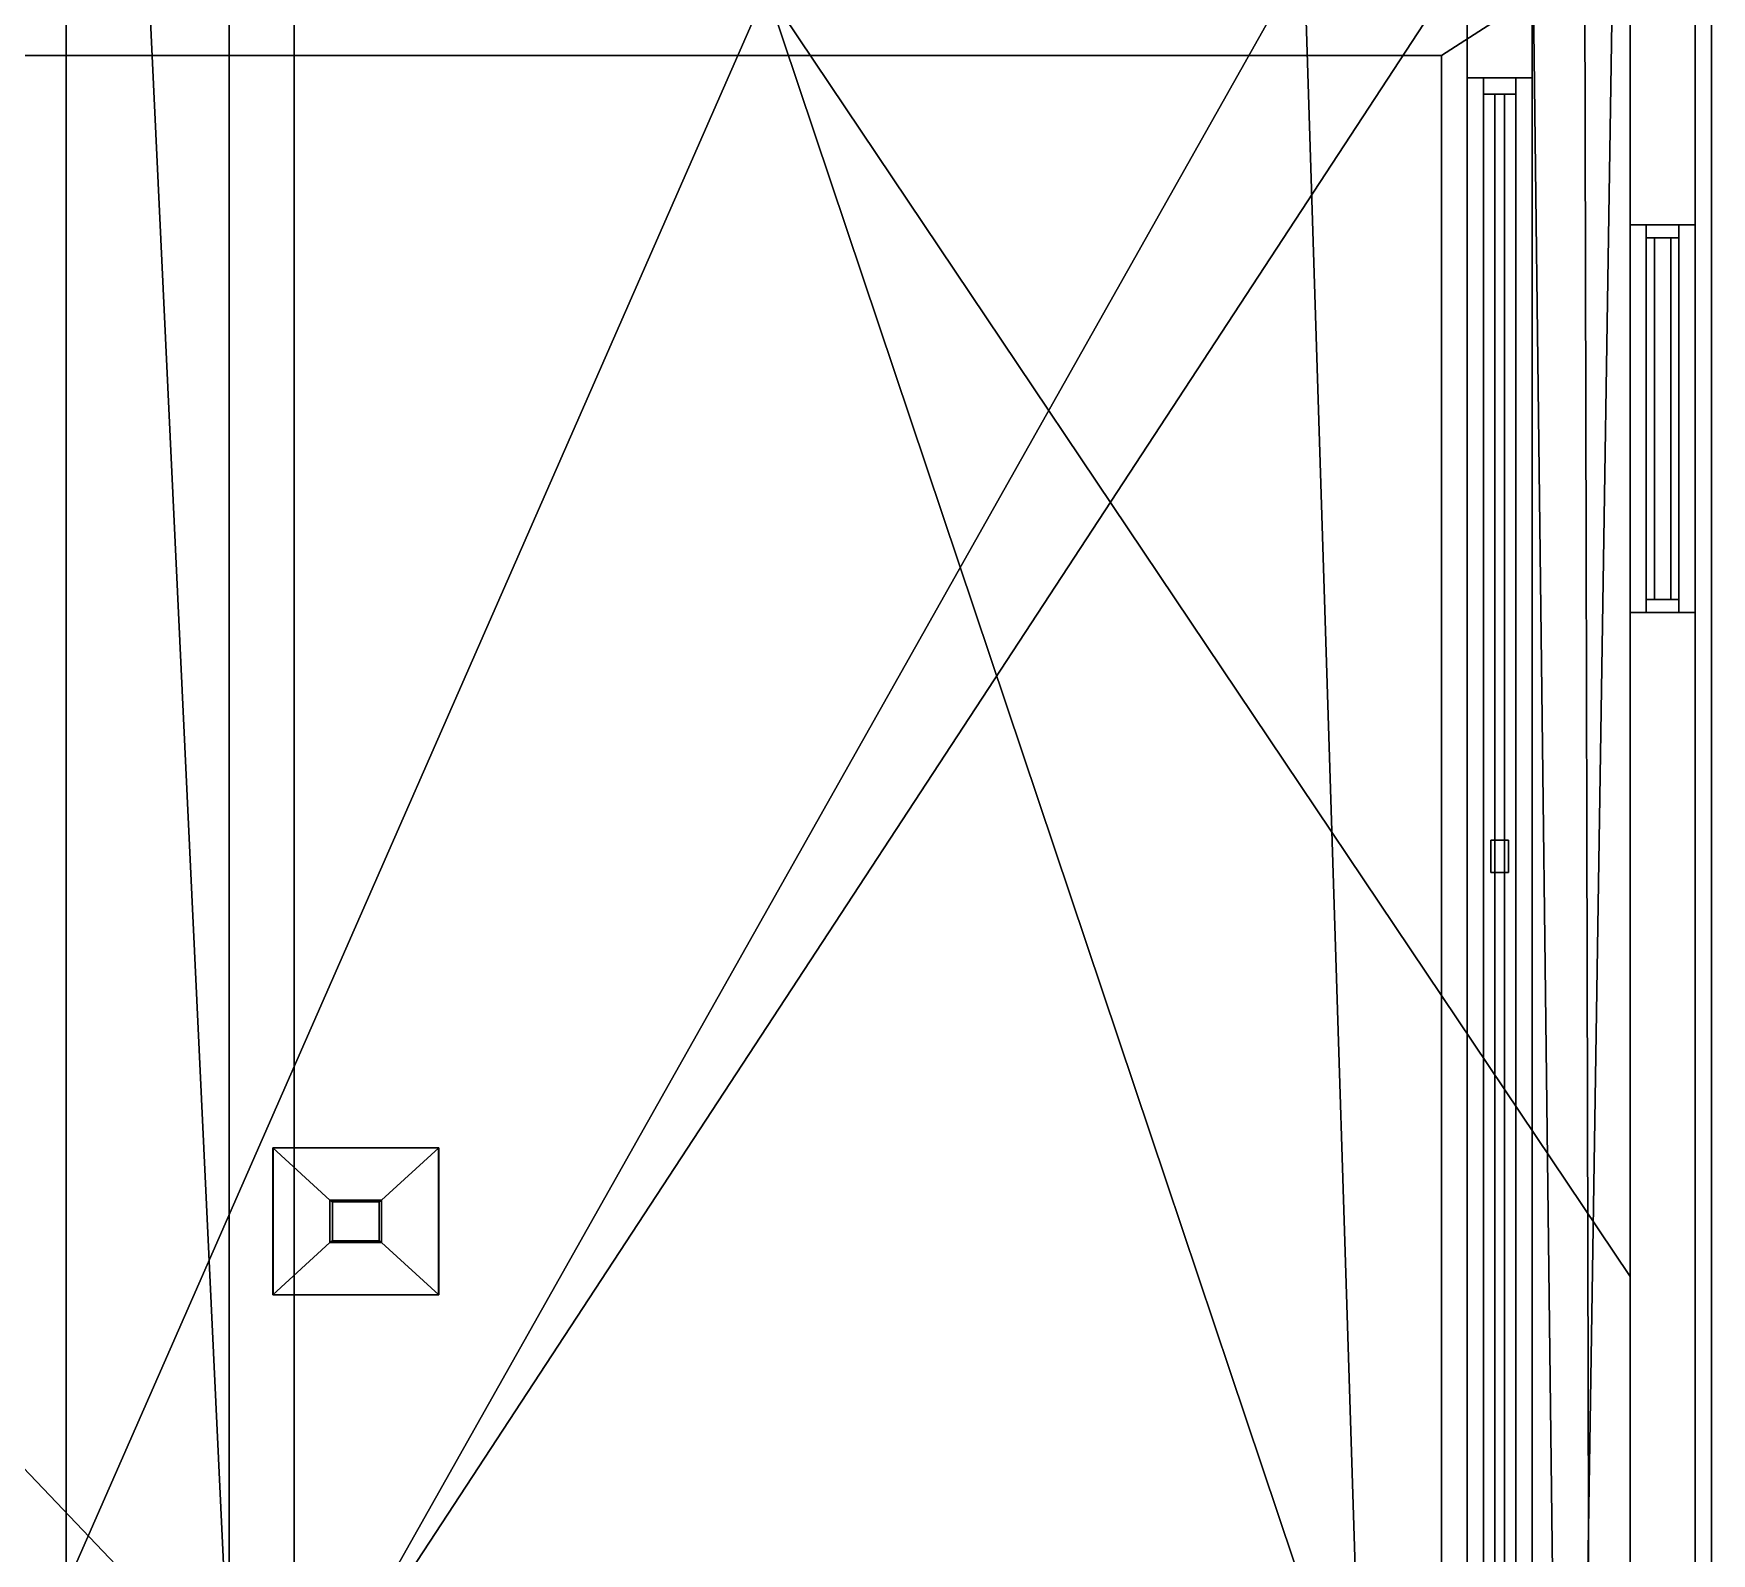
# Model space of a CAD drawing. Extents: x -7.1 to 5.5, y -11 to 12.
# Drawn here: x 0.29 to 5.44, y 0.6 to 5.27 of the extents above; entities that cross this region are included whole.
import ezdxf

# ---------------------------------------------------------------- set-up
doc = ezdxf.new("R2010")
doc.units = 0

msp = doc.modelspace()

# ---------------------------------------------------------------- linework, layer by layer
for points in [[(4.89, 7.2, 0.0953), (4.89, 5.7, 0.0953), (5.09, -10.8667, 0.0953), (5.04, 10.1, 0.0953)], [(5.09, -10.8667, 0.0953), (5.09, -10.8667, -0.0047), (5.04, 10.1, -0.0047), (5.04, 10.1, 0.0953)], [(4.89, 7.2, 3.0953), (4.89, 9.9, 3.2953), (4.89, -10.5, 3.2953), (4.89, 5.7, 3.0953)], [(4.89, 9.9, 3.2953), (5.14, 7.7, 3.2953), (5.14, 5.7, 3.2953), (4.89, -10.5, 3.2953)], [(5.39, 5.7, 33.5698), (5.44, 5.75, 33.5698), (5.44, -11.05, 33.5698), (5.39, -11, 33.5698)], [(5.39, -11, 33.7), (5.44, -11.05, 33.7), (5.44, 5.75, 33.7), (5.39, 5.7, 33.7)], [(5.44, 5.75, 33.5698), (5.44, 5.75, 33.7), (5.44, -11.05, 33.7), (5.44, -11.05, 33.5698)], [(5.39, 5.7, 33.8262), (-7.01, 5.7, 33.8262), (-6.2318, 5.1986, 33.8262), (4.6118, 5.1986, 33.8262)], [(0.39, 0.5, 6.4953), (0.39, 0.5, 3.4953), (0.39, 5.7, 3.4953), (0.39, 5.7, 6.4953)], [(2.54, 5.4, 6.4953), (0.39, 0.5, 6.4953), (0.39, 5.7, 6.4953)], [(2.54, 5.4, 3.4953), (0.39, 5.7, 3.4953), (0.39, 0.5, 3.4953)], [(0.39, 0.5, 10.0953), (0.39, 0.5, 7.0953), (0.39, 5.7, 7.0953), (0.39, 5.7, 10.0953)], [(2.54, 5.4, 10.0953), (0.39, 0.5, 10.0953), (0.39, 5.7, 10.0953)], [(2.54, 5.4, 7.0953), (0.39, 5.7, 7.0953), (0.39, 0.5, 7.0953)], [(0.39, 0.5, 13.6953), (0.39, 0.5, 10.6953), (0.39, 5.7, 10.6953), (0.39, 5.7, 13.6953)], [(2.54, 5.4, 13.6953), (0.39, 0.5, 13.6953), (0.39, 5.7, 13.6953)], [(2.54, 5.4, 10.6953), (0.39, 5.7, 10.6953), (0.39, 0.5, 10.6953)], [(0.39, 0.5, 17.2953), (0.39, 0.5, 14.2953), (0.39, 5.7, 14.2953), (0.39, 5.7, 17.2953)], [(2.54, 5.4, 17.2953), (0.39, 0.5, 17.2953), (0.39, 5.7, 17.2953)], [(2.54, 5.4, 14.2953), (0.39, 5.7, 14.2953), (0.39, 0.5, 14.2953)], [(0.39, 0.5, 20.8953), (0.39, 0.5, 17.8953), (0.39, 5.7, 17.8953), (0.39, 5.7, 20.8953)], [(2.54, 5.4, 20.8953), (0.39, 0.5, 20.8953), (0.39, 5.7, 20.8953)], [(2.54, 5.4, 17.8953), (0.39, 5.7, 17.8953), (0.39, 0.5, 17.8953)], [(0.39, 0.5, 24.4953), (0.39, 0.5, 21.4953), (0.39, 5.7, 21.4953), (0.39, 5.7, 24.4953)], [(2.54, 5.4, 24.4953), (0.39, 0.5, 24.4953), (0.39, 5.7, 24.4953)], [(2.54, 5.4, 21.4953), (0.39, 5.7, 21.4953), (0.39, 0.5, 21.4953)], [(0.39, 0.5, 28.0953), (0.39, 0.5, 25.0953), (0.39, 5.7, 25.0953), (0.39, 5.7, 28.0953)], [(2.54, 5.4, 28.0953), (0.39, 0.5, 28.0953), (0.39, 5.7, 28.0953)], [(2.54, 5.4, 25.0953), (0.39, 5.7, 25.0953), (0.39, 0.5, 25.0953)], [(0.39, 0.5, 31.6953), (0.39, 0.5, 28.6953), (0.39, 5.7, 28.6953), (0.39, 5.7, 31.6953)], [(2.54, 5.4, 31.6953), (0.39, 0.5, 31.6953), (0.39, 5.7, 31.6953)], [(2.54, 5.4, 28.6953), (0.39, 5.7, 28.6953), (0.39, 0.5, 28.6953)], [(1.09, 0, 3.0953), (1.09, 5.7, 3.0953), (4.19, 5.5, 3.0953)], [(1.09, 0, 0.0953), (4.19, 5.5, 0.0953), (4.19, 5.7, 0.0953), (1.09, 5.7, 0.0953)], [(1.09, 0, 3.0953), (1.09, 0, 0.0953), (1.09, 5.7, 0.0953), (1.09, 5.7, 3.0953)], [(5.39, -11, 33.8262), (5.39, 5.7, 33.8262), (4.6118, 5.1986, 33.8262), (4.6118, -10.4986, 33.8262)], [(4.89, 5.7, 3.0953), (4.89, -10.5, 3.2953), (4.89, -8.88, 2.8703), (4.89, 5.13, 2.8703)], [(4.89, 5.7, 2.0953), (4.89, 5.7, 3.0953), (4.89, 5.13, 2.8703)], [(4.89, -10.5, 3.2953), (5.14, 5.7, 3.2953), (5.39, 5.7, 3.2953), (5.39, -11, 3.2953)], [(4.89, -10.5, 0.0953), (4.89, 5.7, 0.0953), (4.89, 5.13, 0.4203), (4.89, -8.88, 0.4203)], [(4.89, 5.7, 0.0953), (4.89, 5.7, 2.0953), (4.89, 5.13, 2.8703), (4.89, 5.13, 0.4203)], [(4.89, 5.7, 0.0953), (4.89, -10.5, 0.0953), (5.09, -10.8667, 0.0953)], [(5.39, 5.7, 3.4953), (5.39, 4.6784, 4.3173), (5.39, 3.4882, 4.3173), (5.39, 1.45, 3.4953)], [(5.39, 5.7, 7.0953), (5.39, 4.6784, 5.6732), (5.39, 4.6784, 4.3173), (5.39, 5.7, 3.4953)], [(5.39, 1.45, 7.0953), (5.39, 3.4882, 5.6732), (5.39, 4.6784, 5.6732), (5.39, 5.7, 7.0953)], [(5.39, 5.7, 7.0953), (5.39, 4.6784, 7.9173), (5.39, 3.4882, 7.9173), (5.39, 1.45, 7.0953)], [(5.39, 5.7, 10.6953), (5.39, 4.6784, 9.2733), (5.39, 4.6784, 7.9173), (5.39, 5.7, 7.0953)], [(5.39, 1.45, 10.6953), (5.39, 3.4882, 9.2733), (5.39, 4.6784, 9.2733), (5.39, 5.7, 10.6953)], [(5.39, 5.7, 10.6953), (5.39, 4.6784, 11.5173), (5.39, 3.4882, 11.5173), (5.39, 1.45, 10.6953)], [(5.39, 5.7, 14.2953), (5.39, 4.6784, 12.8733), (5.39, 4.6784, 11.5173), (5.39, 5.7, 10.6953)], [(5.39, 1.45, 14.2953), (5.39, 3.4882, 12.8733), (5.39, 4.6784, 12.8733), (5.39, 5.7, 14.2953)], [(5.39, 5.7, 14.2953), (5.39, 4.6784, 15.1173), (5.39, 3.4882, 15.1173), (5.39, 1.45, 14.2953)], [(5.39, 5.7, 17.8953), (5.39, 4.6784, 16.4733), (5.39, 4.6784, 15.1173), (5.39, 5.7, 14.2953)], [(5.39, 1.45, 17.8953), (5.39, 3.4882, 16.4733), (5.39, 4.6784, 16.4733), (5.39, 5.7, 17.8953)], [(5.39, 5.7, 17.8953), (5.39, 4.6784, 18.7173), (5.39, 3.4882, 18.7173), (5.39, 1.45, 17.8953)], [(5.39, 5.7, 21.4953), (5.39, 4.6784, 20.0733), (5.39, 4.6784, 18.7173), (5.39, 5.7, 17.8953)], [(5.39, 1.45, 21.4953), (5.39, 3.4882, 20.0733), (5.39, 4.6784, 20.0733), (5.39, 5.7, 21.4953)], [(5.39, 5.7, 21.4953), (5.39, 4.6784, 22.3173), (5.39, 3.4882, 22.3173), (5.39, 1.45, 21.4953)], [(5.39, 5.7, 25.0953), (5.39, 4.6784, 23.6733), (5.39, 4.6784, 22.3173), (5.39, 5.7, 21.4953)], [(5.39, 1.45, 25.0953), (5.39, 3.4882, 23.6733), (5.39, 4.6784, 23.6733), (5.39, 5.7, 25.0953)], [(5.39, 5.7, 25.0953), (5.39, 4.6784, 25.9173), (5.39, 3.4882, 25.9173), (5.39, 1.45, 25.0953)], [(5.39, 5.7, 28.6953), (5.39, 4.6784, 27.2733), (5.39, 4.6784, 25.9173), (5.39, 5.7, 25.0953)], [(5.39, 1.45, 28.6953), (5.39, 3.4882, 27.2733), (5.39, 4.6784, 27.2733), (5.39, 5.7, 28.6953)], [(5.39, 5.7, 3.2953), (5.39, 5.7, 3.4953), (5.39, -11, 3.4953), (5.39, -11, 3.2953)], [(5.39, 5.7, 28.6953), (5.39, 4.6784, 29.5173), (5.39, 3.4882, 29.5173), (5.39, 1.45, 28.6953)], [(5.39, 5.7, 32.2953), (5.39, 4.6784, 30.8733), (5.39, 4.6784, 29.5173), (5.39, 5.7, 28.6953)], [(5.39, 1.45, 32.2953), (5.39, 3.4882, 30.8733), (5.39, 4.6784, 30.8733), (5.39, 5.7, 32.2953)], [(5.39, 5.7, 32.2953), (5.39, 5.7, 33.8262), (5.39, -11, 33.8262), (5.39, -11, 32.2953)], [(0.89, 0.2, 3.0953), (-1.11, 2.3, 3.0953), (-1.11, 5.5, 3.0953), (0.89, 5.5, 3.0953)], [(0.64, 5.5, 0.0953), (-0.36, 5.5, 0.0953), (-1.11, 2.3, 0.0953), (0.89, 0.2, 0.0953)], [(0.89, 0.2, 0.0953), (0.89, 5.5, 0.0953), (0.64, 5.5, 0.0953)], [(0.89, 0.2, 0.0953), (0.89, 0.2, 3.0953), (0.89, 5.5, 3.0953), (0.89, 5.5, 0.0953)], [(1.09, 0, 3.0953), (4.19, 5.5, 3.0953), (4.69, 5.5, 3.0953)], [(4.69, -10.3, 3.0953), (1.09, 0, 3.0953), (4.69, 5.5, 3.0953)], [(4.69, -10.3, 0.0953), (4.19, 5.5, 0.0953), (1.09, 0, 0.0953)], [(4.69, -10.3, 0.0953), (4.69, 5.5, 0.0953), (4.19, 5.5, 0.0953)], [(4.69, -10.3, 3.0953), (4.69, 5.5, 3.0953), (4.69, 5.13, 2.8703), (4.69, -8.88, 2.8703)], [(4.69, -10.3, 0.0953), (4.69, -8.88, 0.4203), (4.69, 5.13, 0.4203), (4.69, 5.5, 0.0953)], [(4.69, 5.13, 0.4203), (4.69, 5.13, 2.8703), (4.69, 5.5, 3.0953), (4.69, 5.5, 0.0953)], [(2.54, 5.4, 6.4953), (5.19, -2.5, 6.4953), (0.39, 0.5, 6.4953)], [(5.19, -2.5, 3.4953), (2.54, 5.4, 3.4953), (0.39, 0.5, 3.4953)], [(2.54, 5.4, 10.0953), (5.19, -2.5, 10.0953), (0.39, 0.5, 10.0953)], [(5.19, -2.5, 7.0953), (2.54, 5.4, 7.0953), (0.39, 0.5, 7.0953)], [(2.54, 5.4, 13.6953), (5.19, -2.5, 13.6953), (0.39, 0.5, 13.6953)], [(5.19, -2.5, 10.6953), (2.54, 5.4, 10.6953), (0.39, 0.5, 10.6953)], [(2.54, 5.4, 17.2953), (5.19, -2.5, 17.2953), (0.39, 0.5, 17.2953)], [(5.19, -2.5, 14.2953), (2.54, 5.4, 14.2953), (0.39, 0.5, 14.2953)], [(2.54, 5.4, 20.8953), (5.19, -2.5, 20.8953), (0.39, 0.5, 20.8953)], [(5.19, -2.5, 17.8953), (2.54, 5.4, 17.8953), (0.39, 0.5, 17.8953)], [(2.54, 5.4, 24.4953), (5.19, -2.5, 24.4953), (0.39, 0.5, 24.4953)], [(5.19, -2.5, 21.4953), (2.54, 5.4, 21.4953), (0.39, 0.5, 21.4953)], [(2.54, 5.4, 28.0953), (5.19, -2.5, 28.0953), (0.39, 0.5, 28.0953)], [(5.19, -2.5, 25.0953), (2.54, 5.4, 25.0953), (0.39, 0.5, 25.0953)], [(2.54, 5.4, 31.6953), (5.19, -2.5, 31.6953), (0.39, 0.5, 31.6953)], [(5.19, -2.5, 28.6953), (2.54, 5.4, 28.6953), (0.39, 0.5, 28.6953)], [(5.19, -2.5, 3.4953), (5.19, 1.45, 3.4953), (2.54, 5.4, 3.4953)], [(5.19, 1.45, 3.4953), (5.19, 5.4, 3.4953), (2.54, 5.4, 3.4953)], [(5.19, 5.4, 6.4953), (5.19, 1.45, 6.4953), (2.54, 5.4, 6.4953)], [(5.19, 1.45, 6.4953), (5.19, -2.5, 6.4953), (2.54, 5.4, 6.4953)], [(5.19, -2.5, 7.0953), (5.19, 1.45, 7.0953), (2.54, 5.4, 7.0953)], [(5.19, 1.45, 7.0953), (5.19, 5.4, 7.0953), (2.54, 5.4, 7.0953)], [(5.19, 5.4, 10.0953), (5.19, 1.45, 10.0953), (2.54, 5.4, 10.0953)], [(5.19, 1.45, 10.0953), (5.19, -2.5, 10.0953), (2.54, 5.4, 10.0953)], [(5.19, -2.5, 10.6953), (5.19, 1.45, 10.6953), (2.54, 5.4, 10.6953)], [(5.19, 1.45, 10.6953), (5.19, 5.4, 10.6953), (2.54, 5.4, 10.6953)], [(5.19, 5.4, 13.6953), (5.19, 1.45, 13.6953), (2.54, 5.4, 13.6953)], [(5.19, 1.45, 13.6953), (5.19, -2.5, 13.6953), (2.54, 5.4, 13.6953)], [(5.19, -2.5, 14.2953), (5.19, 1.45, 14.2953), (2.54, 5.4, 14.2953)], [(5.19, 1.45, 14.2953), (5.19, 5.4, 14.2953), (2.54, 5.4, 14.2953)], [(5.19, 5.4, 17.2953), (5.19, 1.45, 17.2953), (2.54, 5.4, 17.2953)], [(5.19, 1.45, 17.2953), (5.19, -2.5, 17.2953), (2.54, 5.4, 17.2953)], [(5.19, -2.5, 17.8953), (5.19, 1.45, 17.8953), (2.54, 5.4, 17.8953)], [(5.19, 1.45, 17.8953), (5.19, 5.4, 17.8953), (2.54, 5.4, 17.8953)], [(5.19, 5.4, 20.8953), (5.19, 1.45, 20.8953), (2.54, 5.4, 20.8953)], [(5.19, 1.45, 20.8953), (5.19, -2.5, 20.8953), (2.54, 5.4, 20.8953)], [(5.19, -2.5, 21.4953), (5.19, 1.45, 21.4953), (2.54, 5.4, 21.4953)], [(5.19, 1.45, 21.4953), (5.19, 5.4, 21.4953), (2.54, 5.4, 21.4953)], [(5.19, 5.4, 24.4953), (5.19, 1.45, 24.4953), (2.54, 5.4, 24.4953)], [(5.19, 1.45, 24.4953), (5.19, -2.5, 24.4953), (2.54, 5.4, 24.4953)], [(5.19, -2.5, 25.0953), (5.19, 1.45, 25.0953), (2.54, 5.4, 25.0953)], [(5.19, 1.45, 25.0953), (5.19, 5.4, 25.0953), (2.54, 5.4, 25.0953)], [(5.19, 5.4, 28.0953), (5.19, 1.45, 28.0953), (2.54, 5.4, 28.0953)], [(5.19, 1.45, 28.0953), (5.19, -2.5, 28.0953), (2.54, 5.4, 28.0953)], [(5.19, -2.5, 28.6953), (5.19, 1.45, 28.6953), (2.54, 5.4, 28.6953)], [(5.19, 1.45, 28.6953), (5.19, 5.4, 28.6953), (2.54, 5.4, 28.6953)], [(5.19, 5.4, 31.6953), (5.19, 1.45, 31.6953), (2.54, 5.4, 31.6953)], [(5.19, 1.45, 31.6953), (5.19, -2.5, 31.6953), (2.54, 5.4, 31.6953)], [(5.19, 1.45, 3.4953), (5.19, 3.4882, 4.3173), (5.19, 4.6784, 4.3173), (5.19, 5.4, 3.4953)], [(5.19, 5.4, 6.4953), (5.19, 4.6784, 5.6732), (5.19, 3.4882, 5.6732), (5.19, 1.45, 6.4953)], [(5.19, 5.4, 3.4953), (5.19, 4.6784, 4.3173), (5.19, 4.6784, 5.6732), (5.19, 5.4, 6.4953)], [(5.19, 1.45, 7.0953), (5.19, 3.4882, 7.9173), (5.19, 4.6784, 7.9173), (5.19, 5.4, 7.0953)], [(5.19, 5.4, 10.0953), (5.19, 4.6784, 9.2733), (5.19, 3.4882, 9.2733), (5.19, 1.45, 10.0953)], [(5.19, 5.4, 7.0953), (5.19, 4.6784, 7.9173), (5.19, 4.6784, 9.2733), (5.19, 5.4, 10.0953)], [(5.19, 1.45, 10.6953), (5.19, 3.4882, 11.5173), (5.19, 4.6784, 11.5173), (5.19, 5.4, 10.6953)], [(5.19, 5.4, 13.6953), (5.19, 4.6784, 12.8733), (5.19, 3.4882, 12.8733), (5.19, 1.45, 13.6953)], [(5.19, 5.4, 10.6953), (5.19, 4.6784, 11.5173), (5.19, 4.6784, 12.8733), (5.19, 5.4, 13.6953)], [(5.19, 1.45, 14.2953), (5.19, 3.4882, 15.1173), (5.19, 4.6784, 15.1173), (5.19, 5.4, 14.2953)], [(5.19, 5.4, 17.2953), (5.19, 4.6784, 16.4733), (5.19, 3.4882, 16.4733), (5.19, 1.45, 17.2953)], [(5.19, 5.4, 14.2953), (5.19, 4.6784, 15.1173), (5.19, 4.6784, 16.4733), (5.19, 5.4, 17.2953)], [(5.19, 1.45, 17.8953), (5.19, 3.4882, 18.7173), (5.19, 4.6784, 18.7173), (5.19, 5.4, 17.8953)], [(5.19, 5.4, 20.8953), (5.19, 4.6784, 20.0733), (5.19, 3.4882, 20.0733), (5.19, 1.45, 20.8953)], [(5.19, 5.4, 17.8953), (5.19, 4.6784, 18.7173), (5.19, 4.6784, 20.0733), (5.19, 5.4, 20.8953)], [(5.19, 1.45, 21.4953), (5.19, 3.4882, 22.3173), (5.19, 4.6784, 22.3173), (5.19, 5.4, 21.4953)], [(5.19, 5.4, 24.4953), (5.19, 4.6784, 23.6733), (5.19, 3.4882, 23.6733), (5.19, 1.45, 24.4953)], [(5.19, 5.4, 21.4953), (5.19, 4.6784, 22.3173), (5.19, 4.6784, 23.6733), (5.19, 5.4, 24.4953)], [(5.19, 1.45, 25.0953), (5.19, 3.4882, 25.9173), (5.19, 4.6784, 25.9173), (5.19, 5.4, 25.0953)], [(5.19, 5.4, 28.0953), (5.19, 4.6784, 27.2733), (5.19, 3.4882, 27.2733), (5.19, 1.45, 28.0953)], [(5.19, 5.4, 25.0953), (5.19, 4.6784, 25.9173), (5.19, 4.6784, 27.2733), (5.19, 5.4, 28.0953)], [(5.19, 1.45, 28.6953), (5.19, 3.4882, 29.5173), (5.19, 4.6784, 29.5173), (5.19, 5.4, 28.6953)], [(5.19, 5.4, 31.6953), (5.19, 4.6784, 30.8733), (5.19, 3.4882, 30.8733), (5.19, 1.45, 31.6953)], [(5.19, 5.4, 28.6953), (5.19, 4.6784, 29.5173), (5.19, 4.6784, 30.8733), (5.19, 5.4, 31.6953)], [(-6.2318, -10.4986, 34.2762), (4.6118, -10.4986, 34.2762), (4.6118, 5.1986, 34.2762), (-6.2318, 5.1986, 34.2762)], [(-6.2318, 5.1986, 33.8262), (-6.2318, 5.1986, 34.2762), (4.6118, 5.1986, 34.2762), (4.6118, 5.1986, 33.8262)], [(4.6118, 5.1986, 33.8262), (4.6118, 5.1986, 34.2762), (4.6118, -10.4986, 34.2762), (4.6118, -10.4986, 33.8262)], [(4.89, -8.88, 2.8703), (4.69, -8.88, 2.8703), (4.69, 5.13, 2.8703), (4.89, 5.13, 2.8703)], [(4.89, -8.88, 0.4203), (4.89, 5.13, 0.4203), (4.69, 5.13, 0.4203), (4.69, -8.88, 0.4203)], [(4.89, 5.13, 2.8703), (4.69, 5.13, 2.8703), (4.69, 5.13, 0.4203), (4.89, 5.13, 0.4203)], [(4.74, 5.13, 0.4203), (4.74, 5.08, 0.4703), (4.74, 5.08, 2.8203), (4.74, 5.13, 2.8703)], [(4.74, 5.13, 2.8703), (4.74, 5.08, 2.8203), (4.74, -8.83, 2.8203), (4.74, -8.88, 2.8703)], [(4.74, -8.88, 0.4203), (4.74, -8.83, 0.4703), (4.74, 5.08, 0.4703), (4.74, 5.13, 0.4203)], [(4.84, -8.88, 2.8703), (4.84, -8.83, 2.8203), (4.84, 5.08, 2.8203), (4.84, 5.13, 2.8703)], [(4.84, 5.13, 2.8703), (4.84, 5.08, 2.8203), (4.84, 5.08, 0.4703), (4.84, 5.13, 0.4203)], [(4.84, 5.13, 0.4203), (4.84, 5.08, 0.4703), (4.84, -8.83, 0.4703), (4.84, -8.88, 0.4203)], [(4.84, 5.08, 2.8203), (4.74, 5.08, 2.8203), (4.74, 5.08, 0.4703), (4.84, 5.08, 0.4703)], [(4.74, 5.08, 0.4703), (4.74, -8.83, 0.4703), (4.84, -8.83, 0.4703), (4.84, 5.08, 0.4703)], [(4.84, -8.83, 2.8203), (4.74, -8.83, 2.8203), (4.74, 5.08, 2.8203), (4.84, 5.08, 2.8203)], [(4.775, -8.83, 0.4703), (4.775, -8.83, 2.8203), (4.775, 5.08, 2.8203), (4.775, 5.08, 0.4703)], [(4.805, 5.08, 2.8203), (4.805, 5.08, 0.4703), (4.775, 5.08, 0.4703), (4.775, 5.08, 2.8203)], [(4.805, -8.83, 0.4703), (4.775, -8.83, 0.4703), (4.775, 5.08, 0.4703), (4.805, 5.08, 0.4703)], [(4.805, -8.83, 2.8203), (4.805, 5.08, 2.8203), (4.775, 5.08, 2.8203), (4.775, -8.83, 2.8203)], [(4.805, 5.08, 0.4703), (4.805, 5.08, 2.8203), (4.805, -8.83, 2.8203), (4.805, -8.83, 0.4703)], [(5.19, 4.6784, 4.3173), (5.19, 3.4882, 4.3173), (5.39, 3.4882, 4.3173), (5.39, 4.6784, 4.3173)], [(5.19, 3.4882, 5.6732), (5.19, 4.6784, 5.6732), (5.39, 4.6784, 5.6732), (5.39, 3.4882, 5.6732)], [(5.19, 4.6784, 4.3173), (5.39, 4.6784, 4.3173), (5.39, 4.6784, 5.6732), (5.19, 4.6784, 5.6732)], [(5.19, 4.6784, 7.9173), (5.19, 3.4882, 7.9173), (5.39, 3.4882, 7.9173), (5.39, 4.6784, 7.9173)], [(5.19, 3.4882, 9.2733), (5.19, 4.6784, 9.2733), (5.39, 4.6784, 9.2733), (5.39, 3.4882, 9.2733)], [(5.19, 4.6784, 7.9173), (5.39, 4.6784, 7.9173), (5.39, 4.6784, 9.2733), (5.19, 4.6784, 9.2733)], [(5.19, 4.6784, 11.5173), (5.19, 3.4882, 11.5173), (5.39, 3.4882, 11.5173), (5.39, 4.6784, 11.5173)], [(5.19, 3.4882, 12.8733), (5.19, 4.6784, 12.8733), (5.39, 4.6784, 12.8733), (5.39, 3.4882, 12.8733)], [(5.19, 4.6784, 11.5173), (5.39, 4.6784, 11.5173), (5.39, 4.6784, 12.8733), (5.19, 4.6784, 12.8733)], [(5.19, 4.6784, 15.1173), (5.19, 3.4882, 15.1173), (5.39, 3.4882, 15.1173), (5.39, 4.6784, 15.1173)], [(5.19, 3.4882, 16.4733), (5.19, 4.6784, 16.4733), (5.39, 4.6784, 16.4733), (5.39, 3.4882, 16.4733)], [(5.19, 4.6784, 15.1173), (5.39, 4.6784, 15.1173), (5.39, 4.6784, 16.4733), (5.19, 4.6784, 16.4733)], [(5.19, 4.6784, 18.7173), (5.19, 3.4882, 18.7173), (5.39, 3.4882, 18.7173), (5.39, 4.6784, 18.7173)], [(5.19, 3.4882, 20.0733), (5.19, 4.6784, 20.0733), (5.39, 4.6784, 20.0733), (5.39, 3.4882, 20.0733)], [(5.19, 4.6784, 18.7173), (5.39, 4.6784, 18.7173), (5.39, 4.6784, 20.0733), (5.19, 4.6784, 20.0733)], [(5.19, 4.6784, 22.3173), (5.19, 3.4882, 22.3173), (5.39, 3.4882, 22.3173), (5.39, 4.6784, 22.3173)], [(5.19, 3.4882, 23.6733), (5.19, 4.6784, 23.6733), (5.39, 4.6784, 23.6733), (5.39, 3.4882, 23.6733)], [(5.19, 4.6784, 22.3173), (5.39, 4.6784, 22.3173), (5.39, 4.6784, 23.6733), (5.19, 4.6784, 23.6733)], [(5.19, 4.6784, 25.9173), (5.19, 3.4882, 25.9173), (5.39, 3.4882, 25.9173), (5.39, 4.6784, 25.9173)], [(5.19, 3.4882, 27.2733), (5.19, 4.6784, 27.2733), (5.39, 4.6784, 27.2733), (5.39, 3.4882, 27.2733)], [(5.19, 4.6784, 25.9173), (5.39, 4.6784, 25.9173), (5.39, 4.6784, 27.2733), (5.19, 4.6784, 27.2733)], [(5.19, 4.6784, 29.5173), (5.19, 3.4882, 29.5173), (5.39, 3.4882, 29.5173), (5.39, 4.6784, 29.5173)], [(5.19, 3.4882, 30.8733), (5.19, 4.6784, 30.8733), (5.39, 4.6784, 30.8733), (5.39, 3.4882, 30.8733)], [(5.19, 4.6784, 29.5173), (5.39, 4.6784, 29.5173), (5.39, 4.6784, 30.8733), (5.19, 4.6784, 30.8733)], [(5.24, 3.4883, 4.3173), (5.24, 3.5283, 4.3573), (5.24, 4.6385, 4.3573), (5.24, 4.6785, 4.3173)], [(5.24, 4.6785, 5.6732), (5.24, 4.6385, 5.6332), (5.24, 3.5283, 5.6332), (5.24, 3.4883, 5.6732)], [(5.24, 4.6785, 4.3173), (5.24, 4.6385, 4.3573), (5.24, 4.6385, 5.6332), (5.24, 4.6785, 5.6732)], [(5.24, 3.4883, 7.9173), (5.24, 3.5283, 7.9573), (5.24, 4.6385, 7.9573), (5.24, 4.6785, 7.9173)], [(5.24, 4.6785, 9.2733), (5.24, 4.6385, 9.2333), (5.24, 3.5283, 9.2333), (5.24, 3.4883, 9.2733)], [(5.24, 4.6785, 7.9173), (5.24, 4.6385, 7.9573), (5.24, 4.6385, 9.2333), (5.24, 4.6785, 9.2733)], [(5.24, 3.4883, 11.5173), (5.24, 3.5283, 11.5573), (5.24, 4.6385, 11.5573), (5.24, 4.6785, 11.5173)], [(5.24, 4.6785, 12.8733), (5.24, 4.6385, 12.8333), (5.24, 3.5283, 12.8333), (5.24, 3.4883, 12.8733)], [(5.24, 4.6785, 11.5173), (5.24, 4.6385, 11.5573), (5.24, 4.6385, 12.8333), (5.24, 4.6785, 12.8733)], [(5.24, 3.4883, 15.1173), (5.24, 3.5283, 15.1573), (5.24, 4.6385, 15.1573), (5.24, 4.6785, 15.1173)], [(5.24, 4.6785, 16.4733), (5.24, 4.6385, 16.4333), (5.24, 3.5283, 16.4333), (5.24, 3.4883, 16.4733)], [(5.24, 4.6785, 15.1173), (5.24, 4.6385, 15.1573), (5.24, 4.6385, 16.4333), (5.24, 4.6785, 16.4733)], [(5.24, 3.4883, 18.7173), (5.24, 3.5283, 18.7573), (5.24, 4.6385, 18.7573), (5.24, 4.6785, 18.7173)], [(5.24, 4.6785, 20.0733), (5.24, 4.6385, 20.0333), (5.24, 3.5283, 20.0333), (5.24, 3.4883, 20.0733)], [(5.24, 4.6785, 18.7173), (5.24, 4.6385, 18.7573), (5.24, 4.6385, 20.0333), (5.24, 4.6785, 20.0733)], [(5.24, 3.4883, 22.3173), (5.24, 3.5283, 22.3573), (5.24, 4.6385, 22.3573), (5.24, 4.6785, 22.3173)], [(5.24, 4.6785, 23.6733), (5.24, 4.6385, 23.6333), (5.24, 3.5283, 23.6333), (5.24, 3.4883, 23.6733)], [(5.24, 4.6785, 22.3173), (5.24, 4.6385, 22.3573), (5.24, 4.6385, 23.6333), (5.24, 4.6785, 23.6733)], [(5.24, 3.4883, 25.9173), (5.24, 3.5283, 25.9573), (5.24, 4.6385, 25.9573), (5.24, 4.6785, 25.9173)], [(5.24, 4.6785, 27.2733), (5.24, 4.6385, 27.2333), (5.24, 3.5283, 27.2333), (5.24, 3.4883, 27.2733)], [(5.24, 4.6785, 25.9173), (5.24, 4.6385, 25.9573), (5.24, 4.6385, 27.2333), (5.24, 4.6785, 27.2733)], [(5.24, 3.4883, 29.5173), (5.24, 3.5283, 29.5573), (5.24, 4.6385, 29.5573), (5.24, 4.6785, 29.5173)], [(5.24, 4.6785, 30.8733), (5.24, 4.6385, 30.8333), (5.24, 3.5283, 30.8333), (5.24, 3.4883, 30.8733)], [(5.24, 4.6785, 29.5173), (5.24, 4.6385, 29.5573), (5.24, 4.6385, 30.8333), (5.24, 4.6785, 30.8733)], [(5.24, 4.6385, 4.3573), (5.24, 3.5283, 4.3573), (5.34, 3.5283, 4.3573), (5.34, 4.6385, 4.3573)], [(5.24, 3.5283, 5.6332), (5.24, 4.6385, 5.6332), (5.34, 4.6385, 5.6332), (5.34, 3.5283, 5.6332)], [(5.24, 4.6385, 4.3573), (5.34, 4.6385, 4.3573), (5.34, 4.6385, 5.6332), (5.24, 4.6385, 5.6332)], [(5.24, 4.6385, 7.9573), (5.24, 3.5283, 7.9573), (5.34, 3.5283, 7.9573), (5.34, 4.6385, 7.9573)], [(5.24, 3.5283, 9.2333), (5.24, 4.6385, 9.2333), (5.34, 4.6385, 9.2333), (5.34, 3.5283, 9.2333)], [(5.24, 4.6385, 7.9573), (5.34, 4.6385, 7.9573), (5.34, 4.6385, 9.2333), (5.24, 4.6385, 9.2333)], [(5.24, 4.6385, 11.5573), (5.24, 3.5283, 11.5573), (5.34, 3.5283, 11.5573), (5.34, 4.6385, 11.5573)], [(5.24, 3.5283, 12.8333), (5.24, 4.6385, 12.8333), (5.34, 4.6385, 12.8333), (5.34, 3.5283, 12.8333)], [(5.24, 4.6385, 11.5573), (5.34, 4.6385, 11.5573), (5.34, 4.6385, 12.8333), (5.24, 4.6385, 12.8333)], [(5.24, 4.6385, 15.1573), (5.24, 3.5283, 15.1573), (5.34, 3.5283, 15.1573), (5.34, 4.6385, 15.1573)], [(5.24, 3.5283, 16.4333), (5.24, 4.6385, 16.4333), (5.34, 4.6385, 16.4333), (5.34, 3.5283, 16.4333)], [(5.24, 4.6385, 15.1573), (5.34, 4.6385, 15.1573), (5.34, 4.6385, 16.4333), (5.24, 4.6385, 16.4333)], [(5.24, 4.6385, 18.7573), (5.24, 3.5283, 18.7573), (5.34, 3.5283, 18.7573), (5.34, 4.6385, 18.7573)], [(5.24, 3.5283, 20.0333), (5.24, 4.6385, 20.0333), (5.34, 4.6385, 20.0333), (5.34, 3.5283, 20.0333)], [(5.24, 4.6385, 18.7573), (5.34, 4.6385, 18.7573), (5.34, 4.6385, 20.0333), (5.24, 4.6385, 20.0333)], [(5.24, 4.6385, 22.3573), (5.24, 3.5283, 22.3573), (5.34, 3.5283, 22.3573), (5.34, 4.6385, 22.3573)], [(5.24, 3.5283, 23.6333), (5.24, 4.6385, 23.6333), (5.34, 4.6385, 23.6333), (5.34, 3.5283, 23.6333)], [(5.24, 4.6385, 22.3573), (5.34, 4.6385, 22.3573), (5.34, 4.6385, 23.6333), (5.24, 4.6385, 23.6333)], [(5.24, 4.6385, 25.9573), (5.24, 3.5283, 25.9573), (5.34, 3.5283, 25.9573), (5.34, 4.6385, 25.9573)], [(5.24, 3.5283, 27.2333), (5.24, 4.6385, 27.2333), (5.34, 4.6385, 27.2333), (5.34, 3.5283, 27.2333)], [(5.24, 4.6385, 25.9573), (5.34, 4.6385, 25.9573), (5.34, 4.6385, 27.2333), (5.24, 4.6385, 27.2333)], [(5.24, 4.6385, 29.5573), (5.24, 3.5283, 29.5573), (5.34, 3.5283, 29.5573), (5.34, 4.6385, 29.5573)], [(5.24, 3.5283, 30.8333), (5.24, 4.6385, 30.8333), (5.34, 4.6385, 30.8333), (5.34, 3.5283, 30.8333)], [(5.24, 4.6385, 29.5573), (5.34, 4.6385, 29.5573), (5.34, 4.6385, 30.8333), (5.24, 4.6385, 30.8333)], [(5.265, 4.6384, 4.3573), (5.265, 3.5282, 4.3573), (5.265, 3.5282, 5.6332), (5.265, 4.6384, 5.6332)], [(5.265, 4.6384, 4.3573), (5.315, 4.6384, 4.3573), (5.315, 3.5282, 4.3573), (5.265, 3.5282, 4.3573)], [(5.265, 3.5282, 5.6332), (5.315, 3.5282, 5.6332), (5.315, 4.6384, 5.6332), (5.265, 4.6384, 5.6332)], [(5.265, 4.6384, 4.3573), (5.265, 4.6384, 5.6332), (5.315, 4.6384, 5.6332), (5.315, 4.6384, 4.3573)], [(5.265, 4.6384, 7.9573), (5.265, 3.5282, 7.9573), (5.265, 3.5282, 9.2333), (5.265, 4.6384, 9.2333)], [(5.265, 4.6384, 7.9573), (5.315, 4.6384, 7.9573), (5.315, 3.5282, 7.9573), (5.265, 3.5282, 7.9573)], [(5.265, 3.5282, 9.2333), (5.315, 3.5282, 9.2333), (5.315, 4.6384, 9.2333), (5.265, 4.6384, 9.2333)], [(5.265, 4.6384, 7.9573), (5.265, 4.6384, 9.2333), (5.315, 4.6384, 9.2333), (5.315, 4.6384, 7.9573)], [(5.265, 4.6384, 11.5573), (5.265, 3.5282, 11.5573), (5.265, 3.5282, 12.8333), (5.265, 4.6384, 12.8333)], [(5.265, 4.6384, 11.5573), (5.315, 4.6384, 11.5573), (5.315, 3.5282, 11.5573), (5.265, 3.5282, 11.5573)], [(5.265, 3.5282, 12.8333), (5.315, 3.5282, 12.8333), (5.315, 4.6384, 12.8333), (5.265, 4.6384, 12.8333)], [(5.265, 4.6384, 11.5573), (5.265, 4.6384, 12.8333), (5.315, 4.6384, 12.8333), (5.315, 4.6384, 11.5573)], [(5.265, 4.6384, 15.1573), (5.265, 3.5282, 15.1573), (5.265, 3.5282, 16.4333), (5.265, 4.6384, 16.4333)], [(5.265, 4.6384, 15.1573), (5.315, 4.6384, 15.1573), (5.315, 3.5282, 15.1573), (5.265, 3.5282, 15.1573)], [(5.265, 3.5282, 16.4333), (5.315, 3.5282, 16.4333), (5.315, 4.6384, 16.4333), (5.265, 4.6384, 16.4333)], [(5.265, 4.6384, 15.1573), (5.265, 4.6384, 16.4333), (5.315, 4.6384, 16.4333), (5.315, 4.6384, 15.1573)], [(5.265, 4.6384, 18.7573), (5.265, 3.5282, 18.7573), (5.265, 3.5282, 20.0333), (5.265, 4.6384, 20.0333)], [(5.265, 4.6384, 18.7573), (5.315, 4.6384, 18.7573), (5.315, 3.5282, 18.7573), (5.265, 3.5282, 18.7573)], [(5.265, 3.5282, 20.0333), (5.315, 3.5282, 20.0333), (5.315, 4.6384, 20.0333), (5.265, 4.6384, 20.0333)], [(5.265, 4.6384, 18.7573), (5.265, 4.6384, 20.0333), (5.315, 4.6384, 20.0333), (5.315, 4.6384, 18.7573)], [(5.265, 4.6384, 22.3573), (5.265, 3.5282, 22.3573), (5.265, 3.5282, 23.6333), (5.265, 4.6384, 23.6333)], [(5.265, 4.6384, 22.3573), (5.315, 4.6384, 22.3573), (5.315, 3.5282, 22.3573), (5.265, 3.5282, 22.3573)], [(5.265, 3.5282, 23.6333), (5.315, 3.5282, 23.6333), (5.315, 4.6384, 23.6333), (5.265, 4.6384, 23.6333)], [(5.265, 4.6384, 22.3573), (5.265, 4.6384, 23.6333), (5.315, 4.6384, 23.6333), (5.315, 4.6384, 22.3573)], [(5.265, 4.6384, 25.9573), (5.265, 3.5282, 25.9573), (5.265, 3.5282, 27.2333), (5.265, 4.6384, 27.2333)], [(5.265, 4.6384, 25.9573), (5.315, 4.6384, 25.9573), (5.315, 3.5282, 25.9573), (5.265, 3.5282, 25.9573)], [(5.265, 3.5282, 27.2333), (5.315, 3.5282, 27.2333), (5.315, 4.6384, 27.2333), (5.265, 4.6384, 27.2333)], [(5.265, 4.6384, 25.9573), (5.265, 4.6384, 27.2333), (5.315, 4.6384, 27.2333), (5.315, 4.6384, 25.9573)], [(5.265, 4.6384, 29.5573), (5.265, 3.5282, 29.5573), (5.265, 3.5282, 30.8333), (5.265, 4.6384, 30.8333)], [(5.265, 4.6384, 29.5573), (5.315, 4.6384, 29.5573), (5.315, 3.5282, 29.5573), (5.265, 3.5282, 29.5573)], [(5.265, 3.5282, 30.8333), (5.315, 3.5282, 30.8333), (5.315, 4.6384, 30.8333), (5.265, 4.6384, 30.8333)], [(5.265, 4.6384, 29.5573), (5.265, 4.6384, 30.8333), (5.315, 4.6384, 30.8333), (5.315, 4.6384, 29.5573)], [(5.315, 3.5282, 4.3573), (5.315, 4.6384, 4.3573), (5.315, 4.6384, 5.6332), (5.315, 3.5282, 5.6332)], [(5.315, 3.5282, 7.9573), (5.315, 4.6384, 7.9573), (5.315, 4.6384, 9.2333), (5.315, 3.5282, 9.2333)], [(5.315, 3.5282, 11.5573), (5.315, 4.6384, 11.5573), (5.315, 4.6384, 12.8333), (5.315, 3.5282, 12.8333)], [(5.315, 3.5282, 15.1573), (5.315, 4.6384, 15.1573), (5.315, 4.6384, 16.4333), (5.315, 3.5282, 16.4333)], [(5.315, 3.5282, 18.7573), (5.315, 4.6384, 18.7573), (5.315, 4.6384, 20.0333), (5.315, 3.5282, 20.0333)], [(5.315, 3.5282, 22.3573), (5.315, 4.6384, 22.3573), (5.315, 4.6384, 23.6333), (5.315, 3.5282, 23.6333)], [(5.315, 3.5282, 25.9573), (5.315, 4.6384, 25.9573), (5.315, 4.6384, 27.2333), (5.315, 3.5282, 27.2333)], [(5.315, 3.5282, 29.5573), (5.315, 4.6384, 29.5573), (5.315, 4.6384, 30.8333), (5.315, 3.5282, 30.8333)], [(5.34, 4.6785, 5.6732), (5.34, 4.6385, 5.6332), (5.34, 4.6385, 4.3573), (5.34, 4.6785, 4.3173)], [(5.34, 3.4883, 5.6732), (5.34, 3.5283, 5.6332), (5.34, 4.6385, 5.6332), (5.34, 4.6785, 5.6732)], [(5.34, 4.6785, 4.3173), (5.34, 4.6385, 4.3573), (5.34, 3.5283, 4.3573), (5.34, 3.4883, 4.3173)], [(5.34, 4.6785, 9.2733), (5.34, 4.6385, 9.2333), (5.34, 4.6385, 7.9573), (5.34, 4.6785, 7.9173)], [(5.34, 3.4883, 9.2733), (5.34, 3.5283, 9.2333), (5.34, 4.6385, 9.2333), (5.34, 4.6785, 9.2733)], [(5.34, 4.6785, 7.9173), (5.34, 4.6385, 7.9573), (5.34, 3.5283, 7.9573), (5.34, 3.4883, 7.9173)], [(5.34, 4.6785, 12.8733), (5.34, 4.6385, 12.8333), (5.34, 4.6385, 11.5573), (5.34, 4.6785, 11.5173)], [(5.34, 3.4883, 12.8733), (5.34, 3.5283, 12.8333), (5.34, 4.6385, 12.8333), (5.34, 4.6785, 12.8733)], [(5.34, 4.6785, 11.5173), (5.34, 4.6385, 11.5573), (5.34, 3.5283, 11.5573), (5.34, 3.4883, 11.5173)], [(5.34, 4.6785, 16.4733), (5.34, 4.6385, 16.4333), (5.34, 4.6385, 15.1573), (5.34, 4.6785, 15.1173)], [(5.34, 3.4883, 16.4733), (5.34, 3.5283, 16.4333), (5.34, 4.6385, 16.4333), (5.34, 4.6785, 16.4733)], [(5.34, 4.6785, 15.1173), (5.34, 4.6385, 15.1573), (5.34, 3.5283, 15.1573), (5.34, 3.4883, 15.1173)], [(5.34, 4.6785, 20.0733), (5.34, 4.6385, 20.0333), (5.34, 4.6385, 18.7573), (5.34, 4.6785, 18.7173)], [(5.34, 3.4883, 20.0733), (5.34, 3.5283, 20.0333), (5.34, 4.6385, 20.0333), (5.34, 4.6785, 20.0733)], [(5.34, 4.6785, 18.7173), (5.34, 4.6385, 18.7573), (5.34, 3.5283, 18.7573), (5.34, 3.4883, 18.7173)], [(5.34, 4.6785, 23.6733), (5.34, 4.6385, 23.6333), (5.34, 4.6385, 22.3573), (5.34, 4.6785, 22.3173)], [(5.34, 3.4883, 23.6733), (5.34, 3.5283, 23.6333), (5.34, 4.6385, 23.6333), (5.34, 4.6785, 23.6733)], [(5.34, 4.6785, 22.3173), (5.34, 4.6385, 22.3573), (5.34, 3.5283, 22.3573), (5.34, 3.4883, 22.3173)], [(5.34, 4.6785, 27.2733), (5.34, 4.6385, 27.2333), (5.34, 4.6385, 25.9573), (5.34, 4.6785, 25.9173)], [(5.34, 3.4883, 27.2733), (5.34, 3.5283, 27.2333), (5.34, 4.6385, 27.2333), (5.34, 4.6785, 27.2733)], [(5.34, 4.6785, 25.9173), (5.34, 4.6385, 25.9573), (5.34, 3.5283, 25.9573), (5.34, 3.4883, 25.9173)], [(5.34, 4.6785, 30.8733), (5.34, 4.6385, 30.8333), (5.34, 4.6385, 29.5573), (5.34, 4.6785, 29.5173)], [(5.34, 3.4883, 30.8733), (5.34, 3.5283, 30.8333), (5.34, 4.6385, 30.8333), (5.34, 4.6785, 30.8733)], [(5.34, 4.6785, 29.5173), (5.34, 4.6385, 29.5573), (5.34, 3.5283, 29.5573), (5.34, 3.4883, 29.5173)], [(5.24, 3.4883, 5.6732), (5.24, 3.5283, 5.6332), (5.24, 3.5283, 4.3573), (5.24, 3.4883, 4.3173)], [(5.24, 3.5283, 4.3573), (5.24, 3.5283, 5.6332), (5.34, 3.5283, 5.6332), (5.34, 3.5283, 4.3573)], [(5.24, 3.4883, 9.2733), (5.24, 3.5283, 9.2333), (5.24, 3.5283, 7.9573), (5.24, 3.4883, 7.9173)], [(5.24, 3.5283, 7.9573), (5.24, 3.5283, 9.2333), (5.34, 3.5283, 9.2333), (5.34, 3.5283, 7.9573)], [(5.24, 3.4883, 12.8733), (5.24, 3.5283, 12.8333), (5.24, 3.5283, 11.5573), (5.24, 3.4883, 11.5173)], [(5.24, 3.5283, 11.5573), (5.24, 3.5283, 12.8333), (5.34, 3.5283, 12.8333), (5.34, 3.5283, 11.5573)], [(5.24, 3.4883, 16.4733), (5.24, 3.5283, 16.4333), (5.24, 3.5283, 15.1573), (5.24, 3.4883, 15.1173)], [(5.24, 3.5283, 15.1573), (5.24, 3.5283, 16.4333), (5.34, 3.5283, 16.4333), (5.34, 3.5283, 15.1573)], [(5.24, 3.4883, 20.0733), (5.24, 3.5283, 20.0333), (5.24, 3.5283, 18.7573), (5.24, 3.4883, 18.7173)], [(5.24, 3.5283, 18.7573), (5.24, 3.5283, 20.0333), (5.34, 3.5283, 20.0333), (5.34, 3.5283, 18.7573)], [(5.24, 3.4883, 23.6733), (5.24, 3.5283, 23.6333), (5.24, 3.5283, 22.3573), (5.24, 3.4883, 22.3173)], [(5.24, 3.5283, 22.3573), (5.24, 3.5283, 23.6333), (5.34, 3.5283, 23.6333), (5.34, 3.5283, 22.3573)], [(5.24, 3.4883, 27.2733), (5.24, 3.5283, 27.2333), (5.24, 3.5283, 25.9573), (5.24, 3.4883, 25.9173)], [(5.24, 3.5283, 25.9573), (5.24, 3.5283, 27.2333), (5.34, 3.5283, 27.2333), (5.34, 3.5283, 25.9573)], [(5.24, 3.4883, 30.8733), (5.24, 3.5283, 30.8333), (5.24, 3.5283, 29.5573), (5.24, 3.4883, 29.5173)], [(5.24, 3.5283, 29.5573), (5.24, 3.5283, 30.8333), (5.34, 3.5283, 30.8333), (5.34, 3.5283, 29.5573)], [(5.265, 3.5282, 4.3573), (5.315, 3.5282, 4.3573), (5.315, 3.5282, 5.6332), (5.265, 3.5282, 5.6332)], [(5.265, 3.5282, 7.9573), (5.315, 3.5282, 7.9573), (5.315, 3.5282, 9.2333), (5.265, 3.5282, 9.2333)], [(5.265, 3.5282, 11.5573), (5.315, 3.5282, 11.5573), (5.315, 3.5282, 12.8333), (5.265, 3.5282, 12.8333)], [(5.265, 3.5282, 15.1573), (5.315, 3.5282, 15.1573), (5.315, 3.5282, 16.4333), (5.265, 3.5282, 16.4333)], [(5.265, 3.5282, 18.7573), (5.315, 3.5282, 18.7573), (5.315, 3.5282, 20.0333), (5.265, 3.5282, 20.0333)], [(5.265, 3.5282, 22.3573), (5.315, 3.5282, 22.3573), (5.315, 3.5282, 23.6333), (5.265, 3.5282, 23.6333)], [(5.265, 3.5282, 25.9573), (5.315, 3.5282, 25.9573), (5.315, 3.5282, 27.2333), (5.265, 3.5282, 27.2333)], [(5.265, 3.5282, 29.5573), (5.315, 3.5282, 29.5573), (5.315, 3.5282, 30.8333), (5.265, 3.5282, 30.8333)], [(5.34, 3.4883, 4.3173), (5.34, 3.5283, 4.3573), (5.34, 3.5283, 5.6332), (5.34, 3.4883, 5.6732)], [(5.34, 3.4883, 7.9173), (5.34, 3.5283, 7.9573), (5.34, 3.5283, 9.2333), (5.34, 3.4883, 9.2733)], [(5.34, 3.4883, 11.5173), (5.34, 3.5283, 11.5573), (5.34, 3.5283, 12.8333), (5.34, 3.4883, 12.8733)], [(5.34, 3.4883, 15.1173), (5.34, 3.5283, 15.1573), (5.34, 3.5283, 16.4333), (5.34, 3.4883, 16.4733)], [(5.34, 3.4883, 18.7173), (5.34, 3.5283, 18.7573), (5.34, 3.5283, 20.0333), (5.34, 3.4883, 20.0733)], [(5.34, 3.4883, 22.3173), (5.34, 3.5283, 22.3573), (5.34, 3.5283, 23.6333), (5.34, 3.4883, 23.6733)], [(5.34, 3.4883, 25.9173), (5.34, 3.5283, 25.9573), (5.34, 3.5283, 27.2333), (5.34, 3.4883, 27.2733)], [(5.34, 3.4883, 29.5173), (5.34, 3.5283, 29.5573), (5.34, 3.5283, 30.8333), (5.34, 3.4883, 30.8733)], [(5.19, 1.45, 6.4953), (5.19, 3.4882, 5.6732), (5.19, 3.4882, 4.3173), (5.19, 1.45, 3.4953)], [(5.19, 3.4882, 4.3173), (5.19, 3.4882, 5.6732), (5.39, 3.4882, 5.6732), (5.39, 3.4882, 4.3173)], [(5.19, 1.45, 10.0953), (5.19, 3.4882, 9.2733), (5.19, 3.4882, 7.9173), (5.19, 1.45, 7.0953)], [(5.19, 3.4882, 7.9173), (5.19, 3.4882, 9.2733), (5.39, 3.4882, 9.2733), (5.39, 3.4882, 7.9173)], [(5.19, 1.45, 13.6953), (5.19, 3.4882, 12.8733), (5.19, 3.4882, 11.5173), (5.19, 1.45, 10.6953)], [(5.19, 3.4882, 11.5173), (5.19, 3.4882, 12.8733), (5.39, 3.4882, 12.8733), (5.39, 3.4882, 11.5173)], [(5.19, 1.45, 17.2953), (5.19, 3.4882, 16.4733), (5.19, 3.4882, 15.1173), (5.19, 1.45, 14.2953)], [(5.19, 3.4882, 15.1173), (5.19, 3.4882, 16.4733), (5.39, 3.4882, 16.4733), (5.39, 3.4882, 15.1173)], [(5.19, 1.45, 20.8953), (5.19, 3.4882, 20.0733), (5.19, 3.4882, 18.7173), (5.19, 1.45, 17.8953)], [(5.19, 3.4882, 18.7173), (5.19, 3.4882, 20.0733), (5.39, 3.4882, 20.0733), (5.39, 3.4882, 18.7173)], [(5.19, 1.45, 24.4953), (5.19, 3.4882, 23.6733), (5.19, 3.4882, 22.3173), (5.19, 1.45, 21.4953)], [(5.19, 3.4882, 22.3173), (5.19, 3.4882, 23.6733), (5.39, 3.4882, 23.6733), (5.39, 3.4882, 22.3173)], [(5.19, 1.45, 28.0953), (5.19, 3.4882, 27.2733), (5.19, 3.4882, 25.9173), (5.19, 1.45, 25.0953)], [(5.19, 3.4882, 25.9173), (5.19, 3.4882, 27.2733), (5.39, 3.4882, 27.2733), (5.39, 3.4882, 25.9173)], [(5.19, 1.45, 31.6953), (5.19, 3.4882, 30.8733), (5.19, 3.4882, 29.5173), (5.19, 1.45, 28.6953)], [(5.19, 3.4882, 29.5173), (5.19, 3.4882, 30.8733), (5.39, 3.4882, 30.8733), (5.39, 3.4882, 29.5173)], [(5.39, 1.45, 3.4953), (5.39, 3.4882, 4.3173), (5.39, 3.4882, 5.6732), (5.39, 1.45, 7.0953)], [(5.39, 1.45, 7.0953), (5.39, 3.4882, 7.9173), (5.39, 3.4882, 9.2733), (5.39, 1.45, 10.6953)], [(5.39, 1.45, 10.6953), (5.39, 3.4882, 11.5173), (5.39, 3.4882, 12.8733), (5.39, 1.45, 14.2953)], [(5.39, 1.45, 14.2953), (5.39, 3.4882, 15.1173), (5.39, 3.4882, 16.4733), (5.39, 1.45, 17.8953)], [(5.39, 1.45, 17.8953), (5.39, 3.4882, 18.7173), (5.39, 3.4882, 20.0733), (5.39, 1.45, 21.4953)], [(5.39, 1.45, 21.4953), (5.39, 3.4882, 22.3173), (5.39, 3.4882, 23.6733), (5.39, 1.45, 25.0953)], [(5.39, 1.45, 25.0953), (5.39, 3.4882, 25.9173), (5.39, 3.4882, 27.2733), (5.39, 1.45, 28.6953)], [(5.39, 1.45, 28.6953), (5.39, 3.4882, 29.5173), (5.39, 3.4882, 30.8733), (5.39, 1.45, 32.2953)], [(4.7625, 2.7901, 2.8203), (4.8174, 2.7901, 2.8203), (4.8174, 2.7901, 0.4703), (4.7625, 2.7901, 0.4703)], [(4.7625, 2.6901, 2.8203), (4.7625, 2.7901, 2.8203), (4.7625, 2.7901, 0.4703), (4.7625, 2.6901, 0.4703)], [(4.8174, 2.6901, 0.4703), (4.8174, 2.7901, 0.4703), (4.8174, 2.7901, 2.8203), (4.8174, 2.6901, 2.8203)], [(4.7625, 2.6901, 2.8203), (4.7625, 2.6901, 0.4703), (4.8174, 2.6901, 0.4703), (4.8174, 2.6901, 2.8203)], [(-6.31, 0.2, 3.0953), (-6.31, 2.3, 3.0953), (-1.11, 2.3, 3.0953), (0.89, 0.2, 3.0953)], [(0.89, 0.2, 0.0953), (-1.11, 2.3, 0.0953), (-6.31, 2.3, 0.0953), (-6.31, 0.2, 0.0953)], [(1.0243, 1.8453, 34.6151), (1.1993, 1.6849, 34.7431), (1.3584, 1.6849, 34.7431), (1.5334, 1.8453, 34.6151)], [(1.0243, 1.394, 34.6151), (1.1993, 1.5545, 34.7431), (1.1993, 1.6849, 34.7431), (1.0243, 1.8453, 34.6151)], [(1.025, 1.395, 34.2762), (1.0243, 1.394, 34.6151), (1.0243, 1.8453, 34.6151), (1.025, 1.8443, 34.2762)], [(1.025, 1.8443, 34.2762), (1.0243, 1.8453, 34.6151), (1.5334, 1.8453, 34.6151), (1.5327, 1.8443, 34.2762)], [(1.5334, 1.8453, 34.6151), (1.3584, 1.6849, 34.7431), (1.3584, 1.5545, 34.7431), (1.5334, 1.394, 34.6151)], [(1.5327, 1.8443, 34.2762), (1.5334, 1.8453, 34.6151), (1.5334, 1.394, 34.6151), (1.5327, 1.395, 34.2762)], [(1.1993, 1.5545, 34.7431), (1.2072, 1.5601, 39.9831), (1.2072, 1.6793, 39.9831), (1.1993, 1.6849, 34.7431)], [(1.1993, 1.6849, 34.7431), (1.2072, 1.6793, 39.9831), (1.3505, 1.6793, 39.9831), (1.3584, 1.6849, 34.7431)], [(1.2072, 1.5601, 39.9831), (1.3505, 1.5601, 39.9831), (1.3505, 1.6793, 39.9831), (1.2072, 1.6793, 39.9831)], [(1.3584, 1.6849, 34.7431), (1.3505, 1.6793, 39.9831), (1.3505, 1.5601, 39.9831), (1.3584, 1.5545, 34.7431)], [(1.5334, 1.394, 34.6151), (1.3584, 1.5545, 34.7431), (1.1993, 1.5545, 34.7431), (1.0243, 1.394, 34.6151)], [(1.3584, 1.5545, 34.7431), (1.3505, 1.5601, 39.9831), (1.2072, 1.5601, 39.9831), (1.1993, 1.5545, 34.7431)], [(5.19, -2.5, 3.4953), (5.19, -1.7784, 4.3173), (5.19, -0.5882, 4.3173), (5.19, 1.45, 3.4953)], [(5.19, 1.45, 6.4953), (5.19, -0.5882, 5.6732), (5.19, -1.7784, 5.6732), (5.19, -2.5, 6.4953)], [(5.19, 1.45, 3.4953), (5.19, -0.5882, 4.3173), (5.19, -0.5882, 5.6732), (5.19, 1.45, 6.4953)], [(5.19, -2.5, 7.0953), (5.19, -1.7784, 7.9173), (5.19, -0.5882, 7.9173), (5.19, 1.45, 7.0953)], [(5.19, 1.45, 10.0953), (5.19, -0.5882, 9.2733), (5.19, -1.7784, 9.2733), (5.19, -2.5, 10.0953)], [(5.19, 1.45, 7.0953), (5.19, -0.5882, 7.9173), (5.19, -0.5882, 9.2733), (5.19, 1.45, 10.0953)], [(5.19, -2.5, 10.6953), (5.19, -1.7784, 11.5173), (5.19, -0.5882, 11.5173), (5.19, 1.45, 10.6953)], [(5.19, 1.45, 13.6953), (5.19, -0.5882, 12.8733), (5.19, -1.7784, 12.8733), (5.19, -2.5, 13.6953)], [(5.19, 1.45, 10.6953), (5.19, -0.5882, 11.5173), (5.19, -0.5882, 12.8733), (5.19, 1.45, 13.6953)], [(5.19, -2.5, 14.2953), (5.19, -1.7784, 15.1173), (5.19, -0.5882, 15.1173), (5.19, 1.45, 14.2953)], [(5.19, 1.45, 17.2953), (5.19, -0.5882, 16.4733), (5.19, -1.7784, 16.4733), (5.19, -2.5, 17.2953)], [(5.19, 1.45, 14.2953), (5.19, -0.5882, 15.1173), (5.19, -0.5882, 16.4733), (5.19, 1.45, 17.2953)], [(5.19, -2.5, 17.8953), (5.19, -1.7784, 18.7173), (5.19, -0.5882, 18.7173), (5.19, 1.45, 17.8953)], [(5.19, 1.45, 20.8953), (5.19, -0.5882, 20.0733), (5.19, -1.7784, 20.0733), (5.19, -2.5, 20.8953)], [(5.19, 1.45, 17.8953), (5.19, -0.5882, 18.7173), (5.19, -0.5882, 20.0733), (5.19, 1.45, 20.8953)], [(5.19, -2.5, 21.4953), (5.19, -1.7784, 22.3173), (5.19, -0.5882, 22.3173), (5.19, 1.45, 21.4953)], [(5.19, 1.45, 24.4953), (5.19, -0.5882, 23.6733), (5.19, -1.7784, 23.6733), (5.19, -2.5, 24.4953)], [(5.19, 1.45, 21.4953), (5.19, -0.5882, 22.3173), (5.19, -0.5882, 23.6733), (5.19, 1.45, 24.4953)], [(5.19, -2.5, 25.0953), (5.19, -1.7784, 25.9173), (5.19, -0.5882, 25.9173), (5.19, 1.45, 25.0953)], [(5.19, 1.45, 28.0953), (5.19, -0.5882, 27.2733), (5.19, -1.7784, 27.2733), (5.19, -2.5, 28.0953)], [(5.19, 1.45, 25.0953), (5.19, -0.5882, 25.9173), (5.19, -0.5882, 27.2733), (5.19, 1.45, 28.0953)], [(5.19, -2.5, 28.6953), (5.19, -1.7784, 29.5173), (5.19, -0.5882, 29.5173), (5.19, 1.45, 28.6953)], [(5.19, 1.45, 31.6953), (5.19, -0.5882, 30.8733), (5.19, -1.7784, 30.8733), (5.19, -2.5, 31.6953)], [(5.19, 1.45, 28.6953), (5.19, -0.5882, 29.5173), (5.19, -0.5882, 30.8733), (5.19, 1.45, 31.6953)], [(5.39, 1.45, 7.0953), (5.39, -0.5882, 5.6732), (5.39, -0.5882, 4.3173), (5.39, 1.45, 3.4953)], [(5.39, 1.45, 3.4953), (5.39, -0.5882, 4.3173), (5.39, -1.7784, 4.3173), (5.39, -5.3667, 3.4953)], [(5.39, -5.3667, 7.0953), (5.39, -1.7784, 5.6732), (5.39, -0.5882, 5.6732), (5.39, 1.45, 7.0953)], [(5.39, 1.45, 10.6953), (5.39, -0.5882, 9.2733), (5.39, -0.5882, 7.9173), (5.39, 1.45, 7.0953)], [(5.39, 1.45, 7.0953), (5.39, -0.5882, 7.9173), (5.39, -1.7784, 7.9173), (5.39, -5.3667, 7.0953)], [(5.39, -5.3667, 10.6953), (5.39, -1.7784, 9.2733), (5.39, -0.5882, 9.2733), (5.39, 1.45, 10.6953)], [(5.39, 1.45, 14.2953), (5.39, -0.5882, 12.8733), (5.39, -0.5882, 11.5173), (5.39, 1.45, 10.6953)], [(5.39, 1.45, 10.6953), (5.39, -0.5882, 11.5173), (5.39, -1.7784, 11.5173), (5.39, -5.3667, 10.6953)], [(5.39, -5.3667, 14.2953), (5.39, -1.7784, 12.8733), (5.39, -0.5882, 12.8733), (5.39, 1.45, 14.2953)], [(5.39, 1.45, 17.8953), (5.39, -0.5882, 16.4733), (5.39, -0.5882, 15.1173), (5.39, 1.45, 14.2953)], [(5.39, 1.45, 14.2953), (5.39, -0.5882, 15.1173), (5.39, -1.7784, 15.1173), (5.39, -5.3667, 14.2953)], [(5.39, -5.3667, 17.8953), (5.39, -1.7784, 16.4733), (5.39, -0.5882, 16.4733), (5.39, 1.45, 17.8953)], [(5.39, 1.45, 21.4953), (5.39, -0.5882, 20.0733), (5.39, -0.5882, 18.7173), (5.39, 1.45, 17.8953)], [(5.39, 1.45, 17.8953), (5.39, -0.5882, 18.7173), (5.39, -1.7784, 18.7173), (5.39, -5.3667, 17.8953)], [(5.39, -5.3667, 21.4953), (5.39, -1.7784, 20.0733), (5.39, -0.5882, 20.0733), (5.39, 1.45, 21.4953)], [(5.39, 1.45, 25.0953), (5.39, -0.5882, 23.6733), (5.39, -0.5882, 22.3173), (5.39, 1.45, 21.4953)], [(5.39, 1.45, 21.4953), (5.39, -0.5882, 22.3173), (5.39, -1.7784, 22.3173), (5.39, -5.3667, 21.4953)], [(5.39, -5.3667, 25.0953), (5.39, -1.7784, 23.6733), (5.39, -0.5882, 23.6733), (5.39, 1.45, 25.0953)], [(5.39, 1.45, 28.6953), (5.39, -0.5882, 27.2733), (5.39, -0.5882, 25.9173), (5.39, 1.45, 25.0953)], [(5.39, 1.45, 25.0953), (5.39, -0.5882, 25.9173), (5.39, -1.7784, 25.9173), (5.39, -5.3667, 25.0953)], [(5.39, -5.3667, 28.6953), (5.39, -1.7784, 27.2733), (5.39, -0.5882, 27.2733), (5.39, 1.45, 28.6953)], [(5.39, 1.45, 28.6953), (5.39, -0.5882, 29.5173), (5.39, -1.7784, 29.5173), (5.3905, -5.3667, 28.6953)], [(5.39, 1.45, 32.2953), (5.39, -0.5882, 30.8733), (5.39, -0.5882, 29.5173), (5.39, 1.45, 28.6953)], [(5.39, -5.3667, 32.2953), (5.39, -1.7784, 30.8733), (5.39, -0.5882, 30.8733), (5.39, 1.45, 32.2953)], [(1.5327, 1.395, 34.2762), (1.5334, 1.394, 34.6151), (1.0243, 1.394, 34.6151), (1.025, 1.395, 34.2762)]]:
    msp.add_3dface(points)

doc.saveas('drawing.dxf')
